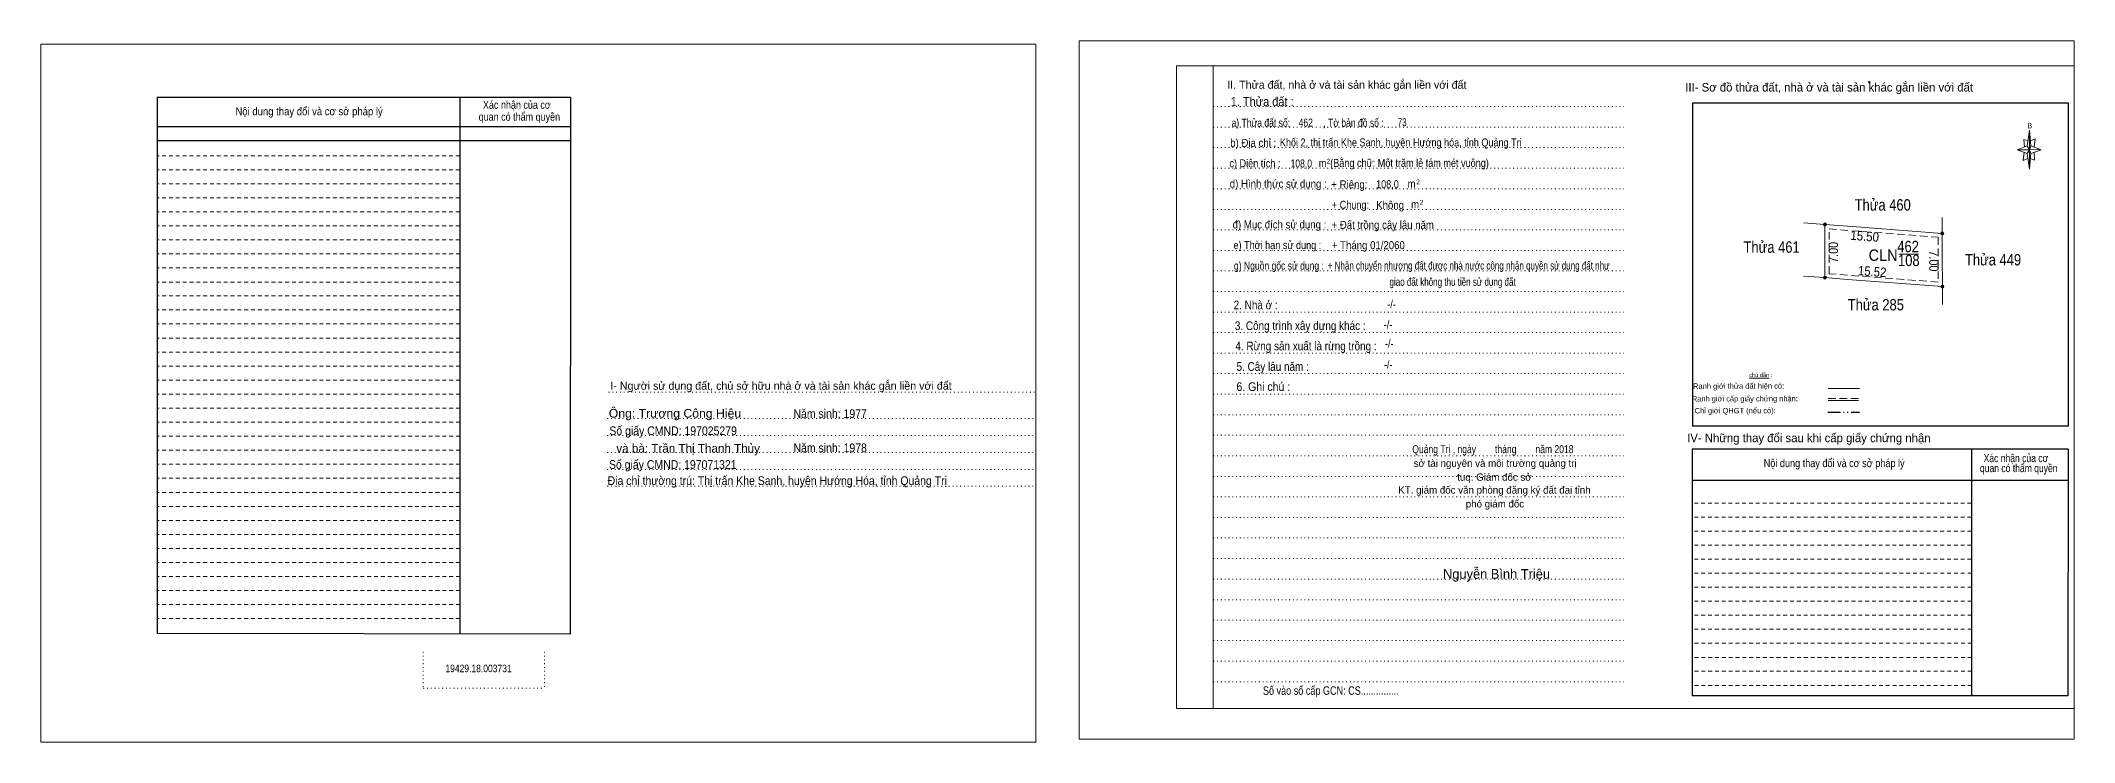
# Model space of a CAD drawing. Header units: metres. Extents: x 550382 to 551191, y 1839138 to 1839277.
# Drawn here: x 550381.5 to 550783.3, y 1839137.9 to 1839276.6 of the extents above; entities that cross this region are included whole.
import ezdxf
from ezdxf.enums import TextEntityAlignment as Align

# ---------------------------------------------------------------- set-up
doc = ezdxf.new("R2010")
doc.units = ezdxf.units.M
doc.header["$LTSCALE"] = 0.5
doc.header["$PDMODE"] = 32
doc.header["$PDSIZE"] = 0.25
for name, pattern in [('DASH_DOUBLE_DOT', [9.2, 5, -1.2, 0.3, -1.2, 0.3, -1.2]), ('DOTTED', [1.5, 0.3, -1.2]), ('MEDIUM_DASHED', [4.5, 3, -1.5]), ('SHORT_DASHED', [2.7, 1.5, -1.2])]:
    doc.linetypes.add(name, pattern=pattern)
for name, color, linetype, lineweight in [('1', 7, 'DOTTED', 13), ('12', 7, 'Continuous', 13), ('2', 7, 'SHORT_DASHED', 13), ('28', 7, 'Continuous', 25), ('55', 7, 'Continuous', 13), ('8', 7, 'Continuous', 13)]:
    doc.layers.add(name, color=color, linetype=linetype, lineweight=lineweight)
doc.layers.add('18', color=7, linetype='Continuous')
doc.layers.add('62', color=7, linetype='Continuous')

msp = doc.modelspace()

# ---------------------------------------------------------------- hatches: boundary and pattern name
at = {"layer": '12'}
for points in [[(550734.36, 1839240.275, 1), (550733.76, 1839240.275, 1)], [(550757.55, 1839238.52, 1), (550756.95, 1839238.52, 1)], [(550734.36, 1839229.775, 1), (550733.76, 1839229.775, 1)], [(550757.58, 1839228.02, 1), (550756.98, 1839228.02, 1)]]:
    msp.add_hatch(color=256, dxfattribs=at).paths.add_polyline_path(points)

# ---------------------------------------------------------------- linework, layer by layer
at = {"layer": '1', "linetype": 'Continuous'}
for p, q in [((550605.96, 1839271.62), (550783.35, 1839271.62)), ((550605.96, 1839271.62), (550605.96, 1839144.64)), ((550783.35, 1839271.62), (550783.35, 1839143.58)), ((550605.96, 1839144.64), (550783.35, 1839144.64))]:
    msp.add_line(p, q, dxfattribs=at)
at = {"layer": '1'}
for p, q in [((550613.16, 1839271.62), (550613.16, 1839144.64)), ((550613.16, 1839271.62), (550613.16, 1839144.64)), ((550613.23, 1839263.56), (550694.25, 1839263.56)), ((550613.23, 1839259.5), (550694.25, 1839259.5)), ((550613.23, 1839255.46), (550694.25, 1839255.46)), ((550613.23, 1839251.4), (550694.25, 1839251.4)), ((550613.23, 1839247.34), (550694.25, 1839247.34)), ((550613.23, 1839243.27), (550694.25, 1839243.27)), ((550613.23, 1839239.21), (550694.25, 1839239.21)), ((550613.23, 1839235.16), (550694.25, 1839235.16)), ((550613.23, 1839231.1), (550694.25, 1839231.1)), ((550613.23, 1839227.03), (550694.25, 1839227.03)), ((550613.23, 1839222.97), (550694.25, 1839222.97)), ((550613.23, 1839218.94), (550694.25, 1839218.94)), ((550613.23, 1839214.87), (550694.25, 1839214.87)), ((550613.23, 1839210.8), (550694.25, 1839210.8)), ((550493.73, 1839207.12), (550578.11, 1839207.12)), ((550613.23, 1839206.74), (550694.25, 1839206.74)), ((550493.46, 1839201.94), (550577.83, 1839201.94)), ((550613.23, 1839202.68), (550694.25, 1839202.68)), ((550493.46, 1839198.59), (550577.83, 1839198.59)), ((550493.46, 1839195.24), (550577.83, 1839195.24)), ((550613.23, 1839198.62), (550694.25, 1839198.62)), ((550493.46, 1839191.88), (550577.83, 1839191.88)), ((550613.23, 1839194.57), (550694.25, 1839194.57)), ((550493.46, 1839188.54), (550577.83, 1839188.54)), ((550613.23, 1839190.5), (550694.25, 1839190.5)), ((550613.23, 1839186.44), (550694.25, 1839186.44)), ((550613.23, 1839182.38), (550694.25, 1839182.38)), ((550613.23, 1839178.33), (550694.25, 1839178.33)), ((550613.23, 1839174.27), (550694.25, 1839174.27)), ((550613.23, 1839170.21), (550694.25, 1839170.21)), ((550613.23, 1839166.14), (550694.25, 1839166.14)), ((550613.23, 1839162.07), (550694.25, 1839162.07)), ((550457.1, 1839155.82), (550457.1, 1839148.62)), ((550481.04, 1839155.82), (550481.04, 1839148.62)), ((550613.23, 1839158.04), (550694.25, 1839158.04)), ((550613.23, 1839153.98), (550694.25, 1839153.98)), ((550457.1, 1839148.62), (550481.04, 1839148.62)), ((550613.23, 1839149.91), (550694.25, 1839149.91))]:
    msp.add_line(p, q, dxfattribs=at)
at = {"layer": '1', "linetype": 'Continuous'}
for points in [[(550381.5, 1839137.95), (550578.14, 1839137.95), (550578.14, 1839275.94), (550381.5, 1839275.94)], [(550381.5, 1839275.94), (550578.14, 1839275.94), (550578.14, 1839137.95), (550381.5, 1839137.95)], [(550381.5, 1839137.95), (550578.14, 1839137.95), (550578.14, 1839275.94), (550381.5, 1839275.94)], [(550586.71, 1839138.6), (550783.35, 1839138.6), (550783.35, 1839276.6), (550586.71, 1839276.6)], [(550613.16, 1839271.62), (550783.35, 1839271.62), (550783.35, 1839144.64), (550613.16, 1839144.64)]]:
    msp.add_lwpolyline(points, close=True, dxfattribs=at)
at = {"layer": '12'}
for p, q in [((550729.83, 1839240.59), (550734.06, 1839240.28)), ((550734.06, 1839240.28), (550734.06, 1839233.22)), ((550734.06, 1839240.28), (550739.44, 1839239.87)), ((550739.44, 1839239.87), (550757.25, 1839238.52)), ((550757.24, 1839241.64), (550757.24, 1839241.38)), ((550734.06, 1839233.22), (550734.06, 1839229.78)), ((550748.66, 1839234.41), (550752.57, 1839234.41)), ((550729.82, 1839230.09), (550734.06, 1839229.78)), ((550734.06, 1839229.78), (550738.53, 1839229.43)), ((550738.53, 1839229.43), (550757.28, 1839228.02)), ((550757.3, 1839224.46), (550757.28, 1839228.02)), ((550757.3, 1839224.81), (550757.3, 1839224.94))]:
    msp.add_line(p, q, dxfattribs=at)
at = {"layer": '12', "linetype": 'MEDIUM_DASHED'}
msp.add_lwpolyline([(550734.88, 1839239.39), (550756.42, 1839237.76), (550756.46, 1839228.9), (550734.88, 1839230.54)], close=True, dxfattribs=at)
at = {"layer": '12'}
for points in [[(550757.24, 1839241.38), (550757.24, 1839240.18), (550757.25, 1839238.52)], [(550757.28, 1839228.02), (550757.26, 1839233.98), (550757.25, 1839238.52)]]:
    msp.add_lwpolyline(points, dxfattribs=at)
for centre in [(550734.06, 1839240.275), (550757.25, 1839238.52), (550734.06, 1839229.775), (550757.28, 1839228.02)]:
    msp.add_circle(centre, 0.3, dxfattribs=at)
at = {"layer": '2', "linetype": 'Continuous', "lineweight": 25}
for p, q in [((550486.2, 1839265.37), (550404.49, 1839265.37)), ((550404.49, 1839265.37), (550404.49, 1839159.46)), ((550464.31, 1839265.37), (550464.34, 1839159.36)), ((550486.2, 1839259.58), (550404.58, 1839259.58)), ((550486.2, 1839256.79), (550404.58, 1839256.79))]:
    msp.add_line(p, q, dxfattribs=at)
at = {"layer": '2'}
for p, q in [((550464.31, 1839253.87), (550404.47, 1839253.87)), ((550464.31, 1839251.1), (550404.47, 1839251.1)), ((550464.31, 1839251.1), (550404.49, 1839251.1)), ((550464.31, 1839248.33), (550404.49, 1839248.33)), ((550464.31, 1839245.55), (550404.49, 1839245.55)), ((550464.31, 1839242.79), (550404.49, 1839242.79)), ((550464.31, 1839240.01), (550404.49, 1839240.01)), ((550464.31, 1839237.24), (550404.49, 1839237.24)), ((550464.33, 1839234.47), (550404.49, 1839234.47)), ((550464.33, 1839231.69), (550404.49, 1839231.69)), ((550464.33, 1839228.9), (550404.49, 1839228.9)), ((550464.33, 1839226.15), (550404.49, 1839226.15)), ((550464.33, 1839223.38), (550404.49, 1839223.38)), ((550464.33, 1839220.62), (550404.49, 1839220.62)), ((550464.33, 1839217.83), (550404.49, 1839217.83)), ((550464.33, 1839215.06), (550404.49, 1839215.06)), ((550464.33, 1839212.3), (550404.49, 1839212.3)), ((550464.33, 1839209.51), (550404.49, 1839209.51)), ((550464.33, 1839206.74), (550404.49, 1839206.74)), ((550464.33, 1839203.98), (550404.49, 1839203.98)), ((550464.33, 1839201.2), (550404.49, 1839201.2)), ((550464.33, 1839198.42), (550404.49, 1839198.42)), ((550464.34, 1839195.66), (550404.49, 1839195.66)), ((550464.34, 1839192.89), (550404.49, 1839192.89)), ((550464.34, 1839190.12), (550404.49, 1839190.12)), ((550464.34, 1839187.34), (550404.49, 1839187.34)), ((550464.34, 1839184.57), (550404.49, 1839184.57)), ((550464.34, 1839181.81), (550404.49, 1839181.81)), ((550763.02, 1839182.46), (550707.84, 1839182.46)), ((550763.02, 1839179.7), (550707.84, 1839179.7)), ((550464.34, 1839179.03), (550404.49, 1839179.03)), ((550464.34, 1839176.25), (550404.49, 1839176.25)), ((550763.02, 1839176.92), (550707.84, 1839176.92)), ((550464.34, 1839173.48), (550404.49, 1839173.48)), ((550763.02, 1839174.15), (550707.84, 1839174.15)), ((550763.03, 1839171.38), (550707.84, 1839171.38)), ((550464.34, 1839170.7), (550404.49, 1839170.7)), ((550464.34, 1839167.94), (550404.49, 1839167.94)), ((550763.03, 1839168.6), (550707.84, 1839168.6)), ((550464.34, 1839165.17), (550404.49, 1839165.17)), ((550763.03, 1839165.84), (550707.84, 1839165.84)), ((550763.03, 1839163.06), (550707.84, 1839163.06)), ((550464.34, 1839162.39), (550404.49, 1839162.39)), ((550763.03, 1839160.28), (550707.84, 1839160.28)), ((550763.06, 1839157.52), (550707.84, 1839157.52)), ((550763.06, 1839154.74), (550707.84, 1839154.74)), ((550763.06, 1839151.98), (550707.84, 1839151.98)), ((550763.06, 1839149.2), (550707.84, 1839149.2))]:
    msp.add_line(p, q, dxfattribs=at)
at = {"layer": '2', "linetype": 'Continuous', "lineweight": 25}
msp.add_lwpolyline([(550486.2, 1839265.37), (550486.15, 1839159.34), (550404.49, 1839159.46)], dxfattribs=at)
at = {"layer": '28'}
for p, q in [((550707.91, 1839264.28), (550707.91, 1839200.41)), ((550782.2, 1839200.41), (550707.91, 1839200.41)), ((550763.02, 1839195.91), (550763.06, 1839147.15)), ((550782.13, 1839195.91), (550782.09, 1839147.15)), ((550782.13, 1839189.72), (550707.84, 1839189.72)), ((550782.09, 1839147.15), (550707.84, 1839147.15))]:
    msp.add_line(p, q, dxfattribs=at)
at = {"layer": '28', "linetype": 'SHORT_DASHED', "lineweight": 13}
msp.add_line((550763.02, 1839185.24), (550707.84, 1839185.24), dxfattribs=at)
at = {"layer": '28'}
for points in [[(550782.2, 1839200.41), (550782.2, 1839264.28), (550707.91, 1839264.28)], [(550782.13, 1839195.91), (550707.84, 1839195.91), (550707.84, 1839147.15)]]:
    msp.add_lwpolyline(points, dxfattribs=at)
msp.add_point((550742.86, 1839268.41), dxfattribs=at)
at = {"layer": '55'}
for p, q in [((550719.17, 1839209.93), (550723.06, 1839209.91)), ((550734.68, 1839207.85), (550740.9, 1839207.85)), ((550734.74, 1839205.48), (550740.72, 1839205.48)), ((550734.74, 1839205.48), (550740.72, 1839205.48))]:
    msp.add_line(p, q, dxfattribs=at)
at = {"layer": '55', "linetype": 'DASH_DOUBLE_DOT', "lineweight": 25}
msp.add_line((550734.64, 1839203.18), (550740.87, 1839203.18), dxfattribs=at)
at = {"layer": '55', "linetype": 'MEDIUM_DASHED'}
msp.add_line((550734.72, 1839205.88), (550740.86, 1839205.88), dxfattribs=at)
at = {"layer": '8'}
for p, q in [((550774.06, 1839255.82), (550774.46, 1839258.94)), ((550774.78, 1839255.82), (550776.78, 1839255.02)), ((550774.06, 1839254.3), (550772.06, 1839255.02)), ((550774.78, 1839254.3), (550774.46, 1839251.18)), ((550775.5, 1839253.02), (550774.7, 1839253.34)), ((550775.42, 1839254.54), (550775.5, 1839253.02))]:
    msp.add_line(p, q, dxfattribs=at)
for points in [[(550774.46, 1839255.02), (550774.06, 1839255.82), (550772.06, 1839255.02)], [(550774.22, 1839256.78), (550773.34, 1839257.1), (550773.5, 1839255.58)], [(550774.7, 1839256.78), (550775.58, 1839257.18), (550775.42, 1839255.58)], [(550773.42, 1839254.54), (550773.26, 1839252.94), (550774.14, 1839253.34)], [(550774.46, 1839255.02), (550774.78, 1839254.3), (550776.78, 1839255.02)]]:
    msp.add_lwpolyline(points, dxfattribs=at)
for points in [[(550774.46, 1839255.02), (550772.06, 1839255.02), (550774.06, 1839255.82), (550774.78, 1839254.3), (550776.78, 1839255.02), (550774.46, 1839255.1)], [(550774.46, 1839258.94), (550774.78, 1839255.82), (550774.46, 1839255.02)], [(550774.46, 1839255.02), (550774.46, 1839251.18), (550774.06, 1839254.3)]]:
    msp.add_lwpolyline(points, close=True, dxfattribs=at)

# ---------------------------------------------------------------- texts
at = {"layer": '12'}
for s, width, p in [('Thửa 460', 0.85, (550745.49, 1839243.03)), ('Thửa 461', 0.85, (550723.535, 1839234.69)), ('CLN', 0.95, (550745.565, 1839233.09)), ('462', 0.85, (550750.5, 1839234.8)), ('108', 0.85, (550750.645, 1839232.06))]:
    msp.add_text(s, height=2.25, dxfattribs=dict(at, width=width)).set_placement(p, align=Align.CENTER)
for s, rotation, width, p in [('7.00', 90, 0.85, (550736.66, 1839234.765)), ('15.50', 355.672, 0.9, (550741.8644, 1839237.0493)), ('15.52', 355.678, 0.9, (550743.3395, 1839230.0599)), ('7.00', 270.164, 0.85, (550754.666, 1839233.0727))]:
    msp.add_text(s, height=1.87, rotation=rotation, dxfattribs=dict(at, width=width)).set_placement(p, align=Align.CENTER)
at = {"layer": '12', "width": 0.85}
for s, p in [('Thửa 449', (550761.74, 1839232.19)), ('Thửa 285', (550738.58, 1839223.3))]:
    msp.add_text(s, height=2.25, dxfattribs=at).set_placement(p)
at = {"layer": '18'}
for s, height, p in [('II. Thửa đất, nhà ở và tài sản khác gắn liền với đất', 1.58, (550639.6, 1839267.1)), ('sở tài nguyên và môi trường quảng trị', 1.436, (550668.905, 1839192.38)), ('tuq. Giám đốc sở', 1.436, (550668.77, 1839189.64)), ('KT. giám đốc văn phòng đăng ký đất đai tỉnh', 1.436, (550668.765, 1839187.1)), ('phó giám đốc', 1.436, (550668.865, 1839184.36)), ('Nguyễn Bình Triệu', 1.896, (550669.175, 1839170.28))]:
    msp.add_text(s, height=height, dxfattribs=at).set_placement(p, align=Align.CENTER)
for s, height, width, p in [('1. Thửa đất :', 1.8, 0.9, (550622.865, 1839263.66)), ('a) Thửa đất số:              , Tờ bản đồ số : ', 1.581, 0.8, (550632.08, 1839259.59)), ('462', 1.58, 0.8, (550631.48, 1839259.62)), ('73', 1.58, 0.75, (550650.53, 1839259.7)), ('b) Địa chỉ : ', 1.581, 0.9, (550621.36, 1839255.62)), ('Khối 2, thị trấn Khe Sanh, huyện Hướng hóa, tỉnh Quảng Trị', 1.576, 0.85, (550650.255, 1839255.7)), ('c) Diện tích :                                                   ', 1.581, 0.85, (550634.175, 1839251.58)), ('108,0', 1.58, 0.8, (550630.6, 1839251.54)), (' m', 1.581, 0.85, (550634.555, 1839251.62)), ('2', 0.9583, 0.75, (550635.975, 1839252.3)), ('(Bằng chữ: Một trăm lẻ tám mét vuông)', 1.58, 0.85, (550651.985, 1839251.65)), ('d) Hình thức sử dụng :', 1.581, 0.9, (550626.045, 1839247.55)), ('+ Riêng: ', 1.581, 0.9, (550640.365, 1839247.4)), ('108,0', 1.58, 0.85, (550647.625, 1839247.44)), (' m', 1.581, 0.9, (550652.12, 1839247.54)), ('2', 0.9581, 0.8, (550653.67, 1839248.21)), ('       + Chung:', 1.581, 0.85, (550638.565, 1839243.38)), ('Không', 1.581, 0.9, (550648.155, 1839243.34)), (' m', 1.581, 0.9, (550652.81, 1839243.49)), ('2', 0.9581, 0.8, (550654.36, 1839244.18)), ('đ) Mục đích sử dụng :', 1.581, 0.9, (550626.285, 1839239.49)), ('+ Đất trồng cây lâu năm', 1.58, 0.9, (550646.69, 1839239.41)), ('e) Thời hạn sử dụng :', 1.581, 0.85, (550625.87, 1839235.42)), ('g) Nguồn gốc sử dụng :', 1.581, 0.8, (550626.18, 1839231.35)), ('+ Nhận chuyển nhượng đất được nhà nước công nhận quyền sử dụng đất như ', 1.58, 0.75, (550663.875, 1839231.37)), ('giao đất không thu tiền sử dụng đất', 1.58, 0.75, (550660.495, 1839228.16)), ('2. Nhà ở :', 1.725, 0.85, (550621.58, 1839223.5)), ('3. Công trình xây dựng khác :', 1.725, 0.85, (550630.385, 1839219.42)), ('4. Rừng sản xuất là rừng trồng :', 1.725, 0.85, (550631.53, 1839215.41)), ('5. Cây lâu năm :', 1.725, 0.85, (550624.945, 1839211.35)), ('6. Ghi chú :', 1.725, 0.9, (550623.095, 1839207.37)), ('Quảng Trị , ngày        tháng        năm 2018', 1.58, 0.8, (550668.46, 1839195.09)), ('19429.18.003731', 1.48, 0.85, (550468.02, 1839151.81)), ('Số vào sổ cấp GCN: CS...............', 1.676, 0.8, (550636.425, 1839147.34))]:
    msp.add_text(s, height=height, dxfattribs=dict(at, width=width)).set_placement(p, align=Align.CENTER)
at = {"layer": '2'}
for s, width, p in [('Nội dung thay đổi và cơ sở pháp lý', 0.9, (550434.54, 1839261.86)), ('Nội dung thay đổi và cơ sở pháp lý', 0.9, (550434.54, 1839261.86)), ('Xác nhận của cơ', 0.85, (550475.59, 1839263.14)), ('Xác nhận của cơ', 0.85, (550475.59, 1839263.14)), (' quan có thẩm quyền', 0.85, (550475.845, 1839260.78)), (' quan có thẩm quyền', 0.85, (550475.845, 1839260.78))]:
    msp.add_text(s, height=1.562, dxfattribs=dict(at, width=width)).set_placement(p, align=Align.CENTER)
at = {"layer": '28'}
for s, height, p in [('III- Sơ đồ thửa đất, nhà ở và tài sản khác gắn liền với đất', 1.676, (550734.905, 1839266.55)), ('I- Người sử dụng đất, chủ sở hữu nhà ở và tài sản khác gắn liền với đất', 1.58, (550527.795, 1839207.62)), ('IV- Những thay đổi sau khi cấp giấy chứng nhận', 1.676, (550730.895, 1839197.26)), ('và bà: Trần Thị Thanh Thủy', 1.72, (550509.445, 1839195.19))]:
    msp.add_text(s, height=height, dxfattribs=at).set_placement(p, align=Align.CENTER)
for s, height, width, p in [('-/-', 1.581, 0.85, (550648.44, 1839223.74)), ('-/-', 1.581, 0.85, (550647.74, 1839219.73)), ('-/-', 1.581, 0.85, (550647.98, 1839215.96)), ('-/-', 1.581, 0.85, (550647.77, 1839211.8)), ('Ông: Trương Công Hiệu', 1.72, 1.05, (550506.835, 1839202.11)), ('Năm sinh: 1977', 1.72, 0.9, (550537.5, 1839202.05)), ('Số giấy CMND: 197025279', 1.72, 0.9, (550506.47, 1839198.66)), ('Năm sinh: 1978', 1.72, 0.9, (550537.51, 1839195.29)), ('Số giấy CMND: 197071321', 1.72, 0.9, (550506.4, 1839191.99)), ('Nội dung thay đổi và cơ sở pháp lý', 1.581, 0.85, (550735.895, 1839192.33)), (' quan có thẩm quyền', 1.581, 0.8, (550772.13, 1839191.34)), ('Xác nhận của cơ', 1.581, 0.8, (550771.805, 1839193.32)), ('Địa chỉ thường trú: Thị trấn Khe Sanh, huyện Hướng Hóa, tỉnh Quảng Trị', 1.72, 0.9, (550527.055, 1839188.8))]:
    msp.add_text(s, height=height, dxfattribs=dict(at, width=width)).set_placement(p, align=Align.CENTER)
at = {"layer": '55', "width": 0.9}
for s, height, p in [('Ranh giới thửa đất hiện có:', 1.083, (550717.0138, 1839207.8168)), ('Ranh giới cấp giấy chứng nhận:', 1.072, (550718.2488, 1839205.3196)), ('Chỉ giới QHGT (nếu có):', 1.078, (550716.3438, 1839202.9555))]:
    msp.add_text(s, height=height, rotation=0.127, dxfattribs=at).set_placement(p, align=Align.CENTER)
at = {"layer": '55'}
msp.add_text('chú dẫn :', height=0.7975, rotation=359.976, dxfattribs=at).set_placement((550721.3798, 1839210.1389), align=Align.CENTER)
at = {"layer": '62', "width": 0.9}
msp.add_text('+ Tháng 01/2060', height=1.58, dxfattribs=at).set_placement((550643.845, 1839235.4), align=Align.CENTER)
at = {"layer": '8', "width": 0.8}
msp.add_text('B', height=1.102, dxfattribs=at).set_placement((550774.54, 1839259.26), align=Align.CENTER)

doc.saveas('drawing.dxf')
